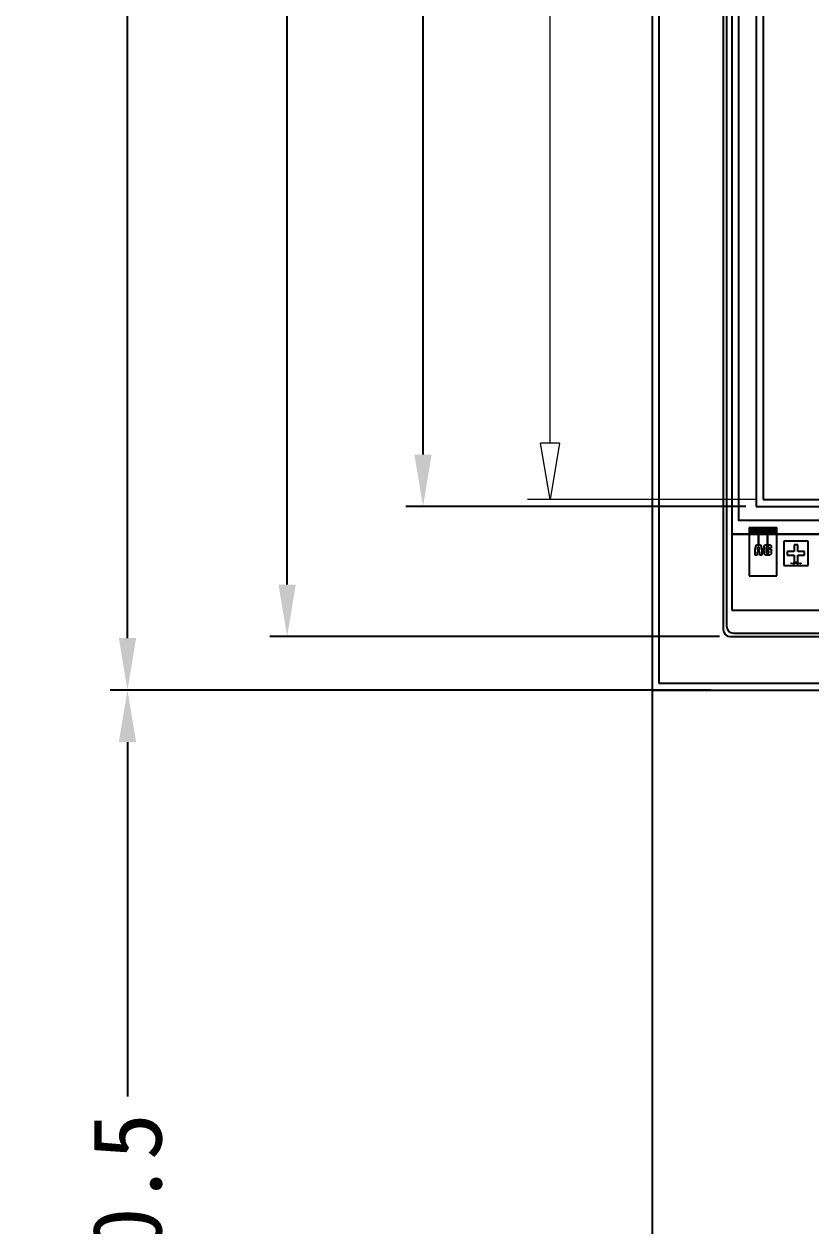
# Model space of a CAD drawing. Header units: millimetres. Extents: x 2495 to 2871, y 125 to 368.
# Drawn here: x 2528.6 to 2551.29, y 229.71 to 264.37 of the extents above; entities that cross this region are included whole.
import ezdxf

# ---------------------------------------------------------------- set-up
doc = ezdxf.new("R2010")
doc.units = ezdxf.units.MM
for name, color, linetype in [('BL', 7, 'Continuous'), ('CF_line.drawing', 9, 'Continuous'), ('CG', 4, 'Continuous'), ('DIM', 4, 'Continuous'), ('EPM.drawing', 12, 'Continuous'), ('GATE.drawing', 10, 'Continuous'), ('TFT_line.drawing', 8, 'Continuous')]:
    doc.layers.add(name, color=color, linetype=linetype)
doc.layers.add('FPCB', color=30, linetype='Continuous', lineweight=35)
doc.styles.add('W0$254', font='simplex', dxfattribs={"width": 0.75})
doc.styles.add('宋', font='', dxfattribs={"height": 2})
doc.styles.add('宋体', font='')
doc.styles.get('宋').set_extended_font_data('SimSun')
doc.styles.get('宋体').set_extended_font_data('SimSun')
doc.dimstyles.new('ISO-25$0', dxfattribs={"dimtxt": 1.5, "dimasz": 1.5, "dimexe": 0.5, "dimexo": 0.3, "dimgap": 0.3, "dimtad": 0, "dimzin": 1, "dimdsep": 46, "dimtxsty": '宋', "dimcen": 2.5, "dimclrd": 3, "dimclre": 3, "dimclrt": 7, "dimadec": 0, "dimazin": 0, "dimtfac": 1, "dimtmove": 0, "dimatfit": 3, "dimfxl": 1, "dimlwd": -1, "dimarcsym": 0})
doc.dimstyles.new('标准', dxfattribs={"dimscale": 0.65, "dimtxt": 2.5, "dimasz": 2.5, "dimexe": 1, "dimexo": 0.3, "dimgap": 0.5, "dimtad": 0, "dimzin": 1, "dimdsep": 46, "dimtxsty": '宋体', "dimblk": 'CLOSEDBLANK', "dimcen": 0, "dimclrd": 5, "dimclre": 5, "dimclrt": 7, "dimadec": 0, "dimazin": 0, "dimtfac": 1, "dimtmove": 0, "dimatfit": 3, "dimldrblk": 'CLOSEDBLANK', "dimfxl": 1, "dimlwd": 0, "dimlwe": 0, "dimarcsym": 0})

# ---------------------------------------------------------------- blocks, each defined once
blk = doc.blocks.new('S3D1F8AWF32DF1A65DF13X1VZ3X5V1AD6FA1F')
at = {"color": 6}
blk.add_lwpolyline([(1662.881, -233.867), (1686.869, -233.867), (1686.869, -319.167), (1662.881, -319.167)], close=True, dxfattribs=at)
at = {"layer": 'CF_line.drawing', "color": 4}
for p, q in [((1662.681, -233.667), (1662.681, -319.567)), ((1662.681, -233.667), (1662.681, -319.567)), ((1662.681, -319.567), (1687.069, -319.567)), ((1662.681, -319.567), (1662.681, -319.567)), ((1662.681, -319.567), (1687.069, -319.567)), ((1662.681, -319.567), (1662.681, -319.567))]:
    blk.add_line(p, q, dxfattribs=at)
at = {"layer": 'EPM.drawing', "color": 4}
for p, q in [((1663.587, -234.567), (1663.587, -318.567)), ((1663.587, -234.567), (1663.587, -318.567)), ((1663.587, -318.567), (1686.162, -318.567)), ((1663.587, -318.567), (1663.587, -318.567)), ((1663.587, -318.567), (1686.162, -318.567)), ((1663.587, -318.567), (1663.587, -318.567))]:
    blk.add_line(p, q, dxfattribs=at)
at = {"layer": 'GATE.drawing', "color": 4}
for p, q in [((1663.181, -319.372), (1663.981, -319.372)), ((1663.181, -319.392), (1663.981, -319.392)), ((1663.181, -319.412), (1663.981, -319.412)), ((1663.181, -319.432), (1663.981, -319.432)), ((1663.181, -319.452), (1663.981, -319.452)), ((1663.181, -319.472), (1663.981, -319.472)), ((1663.181, -319.492), (1663.981, -319.492)), ((1663.181, -319.512), (1663.981, -319.512)), ((1663.181, -319.532), (1663.981, -319.532)), ((1663.181, -319.552), (1663.981, -319.552)), ((1663.451, -319.567), (1663.181, -319.567)), ((1663.181, -319.567), (1663.181, -320.767)), ((1663.186, -319.367), (1663.186, -319.587)), ((1663.206, -319.367), (1663.206, -319.587)), ((1663.226, -319.367), (1663.226, -319.587)), ((1663.246, -319.367), (1663.246, -319.587)), ((1663.266, -319.367), (1663.266, -319.587)), ((1663.286, -319.367), (1663.286, -319.587)), ((1663.306, -319.367), (1663.306, -319.587)), ((1663.326, -319.367), (1663.326, -319.587)), ((1663.346, -319.367), (1663.346, -319.587)), ((1663.366, -319.367), (1663.366, -319.587)), ((1663.386, -319.367), (1663.386, -319.587)), ((1663.406, -319.367), (1663.406, -319.587)), ((1663.426, -319.367), (1663.426, -319.587)), ((1663.446, -319.367), (1663.446, -319.587)), ((1663.711, -319.567), (1663.451, -319.567)), ((1663.451, -319.567), (1663.451, -319.867)), ((1663.451, -319.867), (1663.451, -319.567)), ((1663.466, -319.367), (1663.466, -319.587)), ((1663.486, -319.367), (1663.486, -319.587)), ((1663.506, -319.367), (1663.506, -319.587)), ((1663.526, -319.367), (1663.526, -319.587)), ((1663.546, -319.367), (1663.546, -319.587)), ((1663.566, -319.367), (1663.566, -319.587)), ((1663.586, -319.367), (1663.586, -319.587)), ((1663.606, -319.367), (1663.606, -319.587)), ((1663.626, -319.367), (1663.626, -319.587)), ((1663.646, -319.367), (1663.646, -319.587)), ((1663.666, -319.367), (1663.666, -319.587)), ((1663.686, -319.367), (1663.686, -319.587)), ((1663.706, -319.367), (1663.706, -319.587)), ((1663.981, -319.567), (1663.711, -319.567)), ((1663.711, -319.567), (1663.711, -319.867)), ((1663.711, -319.867), (1663.711, -319.567)), ((1663.726, -319.367), (1663.726, -319.587)), ((1663.746, -319.367), (1663.746, -319.587)), ((1663.766, -319.367), (1663.766, -319.587)), ((1663.786, -319.367), (1663.786, -319.587)), ((1663.806, -319.367), (1663.806, -319.587)), ((1663.826, -319.367), (1663.826, -319.587)), ((1663.846, -319.367), (1663.846, -319.587)), ((1663.866, -319.367), (1663.866, -319.587)), ((1663.886, -319.367), (1663.886, -319.587)), ((1663.906, -319.367), (1663.906, -319.587)), ((1663.926, -319.367), (1663.926, -319.587)), ((1663.946, -319.367), (1663.946, -319.587)), ((1663.971, -319.367), (1663.971, -319.587)), ((1663.981, -320.767), (1663.981, -319.567)), ((1663.351, -319.999), (1663.391, -319.867)), ((1663.391, -319.867), (1663.451, -319.867)), ((1663.438, -319.927), (1663.412, -320.014)), ((1663.463, -319.927), (1663.438, -319.927)), ((1663.451, -319.867), (1663.511, -319.867)), ((1663.489, -320.014), (1663.463, -319.927)), ((1663.463, -319.927), (1663.463, -319.927)), ((1663.511, -319.867), (1663.551, -319.999)), ((1663.611, -319.905), (1663.649, -319.867)), ((1663.611, -320.129), (1663.611, -319.905)), ((1663.649, -319.867), (1663.711, -319.867)), ((1663.673, -319.927), (1663.671, -319.929)), ((1663.671, -319.929), (1663.671, -320.105)), ((1663.749, -319.927), (1663.673, -319.927)), ((1663.711, -319.867), (1663.773, -319.867)), ((1663.751, -319.929), (1663.749, -319.927)), ((1663.751, -319.967), (1663.751, -319.929)), ((1663.773, -319.867), (1663.811, -319.905)), ((1663.811, -319.905), (1663.811, -319.967)), ((1663.351, -320.167), (1663.351, -319.999)), ((1663.411, -320.167), (1663.351, -320.167)), ((1663.491, -320.074), (1663.411, -320.074)), ((1663.411, -320.074), (1663.411, -320.167)), ((1663.412, -320.014), (1663.489, -320.014)), ((1663.491, -320.167), (1663.491, -320.074)), ((1663.551, -320.167), (1663.491, -320.167)), ((1663.551, -319.999), (1663.551, -320.167)), ((1663.649, -320.167), (1663.611, -320.129)), ((1663.773, -320.167), (1663.649, -320.167)), ((1663.671, -320.105), (1663.673, -320.107)), ((1663.673, -320.107), (1663.749, -320.107)), ((1663.711, -320.057), (1663.711, -319.997)), ((1663.711, -319.997), (1663.811, -319.997)), ((1663.751, -320.057), (1663.711, -320.057)), ((1663.749, -320.107), (1663.751, -320.105)), ((1663.811, -319.967), (1663.751, -319.967)), ((1663.751, -320.105), (1663.751, -320.057)), ((1663.811, -320.129), (1663.773, -320.167)), ((1663.811, -319.997), (1663.811, -320.129)), ((1663.181, -320.767), (1663.981, -320.767)), ((1663.181, -320.767), (1663.181, -320.767))]:
    blk.add_line(p, q, dxfattribs=at)
at = {"layer": 'GATE.drawing'}
for p, q in [((1664.581, -319.867), (1664.481, -319.867)), ((1664.481, -319.867), (1664.481, -320.067)), ((1664.581, -320.067), (1664.581, -319.867)), ((1664.581, -319.867), (1664.581, -319.867)), ((1664.481, -320.067), (1664.281, -320.067)), ((1664.281, -320.067), (1664.281, -320.167)), ((1664.281, -320.167), (1664.481, -320.167)), ((1664.481, -320.167), (1664.481, -320.367)), ((1664.781, -320.067), (1664.581, -320.067)), ((1664.581, -320.367), (1664.581, -320.167)), ((1664.581, -320.167), (1664.781, -320.167)), ((1664.781, -320.167), (1664.781, -320.067)), ((1664.481, -320.367), (1664.581, -320.367)), ((1663.181, -320.811), (1663.181, -320.812)), ((1663.181, -320.811), (1663.181, -320.812)), ((1663.181, -320.811), (1663.181, -320.812)), ((1663.181, -320.811), (1663.181, -320.812)), ((1663.181, -320.811), (1663.181, -320.812)), ((1663.181, -320.811), (1663.181, -320.812)), ((1663.181, -320.811), (1663.181, -320.812)), ((1663.181, -320.811), (1663.181, -320.812)), ((1663.181, -320.811), (1663.181, -320.812)), ((1663.181, -320.811), (1663.181, -320.812)), ((1663.181, -320.811), (1663.181, -320.812)), ((1663.181, -320.811), (1663.181, -320.812)), ((1663.181, -320.811), (1663.181, -320.812)), ((1663.181, -320.811), (1663.181, -320.812)), ((1663.181, -320.811), (1663.181, -320.812)), ((1663.181, -320.811), (1663.181, -320.812)), ((1663.181, -320.811), (1663.181, -320.812)), ((1663.181, -320.811), (1663.181, -320.812)), ((1663.181, -320.811), (1663.181, -320.812)), ((1663.181, -320.811), (1663.181, -320.812)), ((1663.181, -320.811), (1663.181, -320.812)), ((1663.181, -320.811), (1663.181, -320.812)), ((1663.181, -320.811), (1663.181, -320.812)), ((1663.181, -320.811), (1663.181, -320.812)), ((1663.181, -320.811), (1663.181, -320.812)), ((1663.181, -320.811), (1663.181, -320.812)), ((1663.181, -320.811), (1663.181, -320.812)), ((1663.181, -320.811), (1663.181, -320.812)), ((1663.181, -320.811), (1663.181, -320.812)), ((1663.181, -320.811), (1663.181, -320.812)), ((1663.181, -320.811), (1663.181, -320.812)), ((1663.181, -320.811), (1663.181, -320.812)), ((1663.181, -320.811), (1663.181, -320.812)), ((1663.181, -320.811), (1663.181, -320.812)), ((1663.181, -320.811), (1663.181, -320.812)), ((1663.181, -320.811), (1663.181, -320.812)), ((1663.181, -320.811), (1663.181, -320.812)), ((1663.181, -320.811), (1663.181, -320.812)), ((1663.181, -320.811), (1663.181, -320.812)), ((1663.181, -320.811), (1663.182, -320.811)), ((1663.181, -320.811), (1663.182, -320.811)), ((1663.181, -320.812), (1663.182, -320.812)), ((1663.181, -320.812), (1663.182, -320.812)), ((1663.181, -320.812), (1663.182, -320.812)), ((1663.181, -320.812), (1663.182, -320.812)), ((1663.181, -320.812), (1663.182, -320.812)), ((1663.181, -320.812), (1663.182, -320.812)), ((1663.181, -320.812), (1663.182, -320.812)), ((1663.181, -320.812), (1663.182, -320.812)), ((1663.181, -320.812), (1663.181, -320.812)), ((1663.181, -320.812), (1663.181, -320.812)), ((1663.181, -320.812), (1663.181, -320.812)), ((1663.181, -320.812), (1663.181, -320.812)), ((1663.181, -320.812), (1663.181, -320.812)), ((1663.182, -320.812), (1663.181, -320.812)), ((1663.181, -320.812), (1663.181, -320.812)), ((1663.181, -320.812), (1663.181, -320.812)), ((1663.181, -320.812), (1663.181, -320.812)), ((1663.181, -320.812), (1663.181, -320.812)), ((1663.181, -320.812), (1663.181, -320.812)), ((1663.181, -320.812), (1663.181, -320.812)), ((1663.181, -320.812), (1663.181, -320.812)), ((1663.181, -320.812), (1663.181, -320.812)), ((1663.181, -320.812), (1663.181, -320.812)), ((1663.181, -320.812), (1663.181, -320.812)), ((1663.181, -320.812), (1663.181, -320.812)), ((1663.181, -320.812), (1663.181, -320.812)), ((1663.181, -320.812), (1663.181, -320.812)), ((1663.181, -320.812), (1663.181, -320.812)), ((1663.181, -320.812), (1663.181, -320.812)), ((1663.181, -320.812), (1663.181, -320.812)), ((1663.181, -320.812), (1663.181, -320.812)), ((1663.181, -320.812), (1663.181, -320.812)), ((1663.181, -320.812), (1663.181, -320.812)), ((1663.181, -320.812), (1663.181, -320.812)), ((1663.181, -320.812), (1663.181, -320.812)), ((1663.181, -320.812), (1663.181, -320.812)), ((1663.181, -320.812), (1663.181, -320.812)), ((1663.181, -320.812), (1663.181, -320.812)), ((1663.181, -320.812), (1663.181, -320.812)), ((1663.181, -320.812), (1663.181, -320.812)), ((1663.181, -320.812), (1663.181, -320.812)), ((1663.181, -320.812), (1663.181, -320.812)), ((1663.181, -320.812), (1663.181, -320.812)), ((1663.181, -320.812), (1663.181, -320.812)), ((1663.181, -320.812), (1663.181, -320.812)), ((1663.181, -320.812), (1663.181, -320.812)), ((1663.181, -320.812), (1663.181, -320.812)), ((1663.181, -320.812), (1663.181, -320.812)), ((1663.181, -320.812), (1663.181, -320.812)), ((1663.181, -320.812), (1663.181, -320.812)), ((1663.181, -320.812), (1663.181, -320.812)), ((1663.181, -320.812), (1663.181, -320.812)), ((1663.181, -320.812), (1663.181, -320.812)), ((1663.181, -320.812), (1663.181, -320.812)), ((1663.181, -320.812), (1663.181, -320.813)), ((1663.181, -320.813), (1663.182, -320.813)), ((1663.181, -320.813), (1663.181, -320.813)), ((1663.182, -320.811), (1663.182, -320.812)), ((1663.182, -320.813), (1663.182, -320.812))]:
    blk.add_line(p, q, dxfattribs=at)
at = {"layer": 'TFT_line.drawing', "color": 4}
for p, q in [((1662.681, -233.667), (1662.681, -321.759)), ((1687.069, -319.567), (1662.681, -319.567)), ((1662.681, -319.567), (1662.681, -321.759)), ((1662.681, -321.759), (1687.069, -321.759)), ((1662.681, -321.759), (1687.069, -321.759))]:
    blk.add_line(p, q, dxfattribs=at)
at = {"layer": 'TFT_line.drawing'}
for p, q in [((1664.881, -319.767), (1664.181, -319.767)), ((1664.181, -319.767), (1664.181, -320.467)), ((1664.881, -320.467), (1664.881, -319.767)), ((1664.181, -320.467), (1664.881, -320.467)), ((1664.181, -320.467), (1664.181, -320.467))]:
    blk.add_line(p, q, dxfattribs=at)
at = {"layer": 'TFT_line.drawing', "style": 'W0$254', "width": 0.75}
blk.add_text('PANEL PROC KEY', height=0.03, dxfattribs=at).set_placement((1664.381, -320.42))
blk = doc.blocks.new('1FD2F1SD5FA6D3Z1VA6FDFA1DF23ADF15')
at = {"layer": 'BL', "color": 5}
for p, q in [((1722.592, -276.517), (1722.592, -365.217)), ((1722.692, -276.617), (1722.692, -365.117)), ((1722.892, -365.317), (1725.597, -365.317)), ((1722.792, -365.417), (1725.597, -365.417))]:
    blk.add_line(p, q, dxfattribs=at)
for centre in [(1722.792, -365.217), (1722.892, -365.117)]:
    blk.add_arc(centre, 0.2, 180, 270, dxfattribs=at)
blk = doc.blocks.new('_ClosedBlank')
at = {"color": 0, "linetype": 'ByBlock', "lineweight": -2}
for p, q in [((-1, 0.167), (0, 0)), ((-1, 0.167), (-1, -0.167)), ((0, 0), (-1, -0.167))]:
    blk.add_line(p, q, dxfattribs=at)
blk = doc.blocks.new('*D83')
at = {"color": 3, "lineweight": 0, "transparency": 16777216}
for p, q in [((2549.718, 334.66), (2543.115, 334.66)), ((2543.765, 333.035), (2543.765, 297.565)), ((2543.765, 252.285), (2543.765, 287.756)), ((2549.718, 250.66), (2543.115, 250.66))]:
    blk.add_line(p, q, dxfattribs=at)
at = {"layer": 'Defpoints', "color": 0, "transparency": 16777216}
for p in [(2549.913, 334.66), (2543.765, 250.66), (2549.913, 250.66)]:
    blk.add_point(p, dxfattribs=at)
at = {"color": 3, "lineweight": 0, "transparency": 16777216, "xscale": 1.625, "yscale": 1.625, "zscale": 1.625}
for p, rotation in [((2543.765, 334.66), 90), ((2543.765, 250.66), 270)]:
    blk.add_blockref('_ClosedBlank', p, dxfattribs=dict(at, rotation=rotation))
at = {"color": 7, "transparency": 16777216, "insert": (2543.765, 292.66), "char_height": 1.625, "attachment_point": 5, "rotation": 90, "style": '宋体'}
blk.add_mtext('AA 84.00', dxfattribs=at)
blk = doc.blocks.new('*D85')
at = {"color": 3, "lineweight": -2, "transparency": 16777216}
for p, q in [((2548.406, 245.168), (2531.08, 245.168)), ((2562.414, 207.168), (2531.08, 207.168))]:
    blk.add_line(p, q, dxfattribs=at)
at = {"color": 3, "transparency": 16777216}
for p, q in [((2531.58, 243.668), (2531.58, 233.446)), ((2531.58, 208.668), (2531.58, 218.891))]:
    blk.add_line(p, q, dxfattribs=at)
for points in [[(2531.33, 243.668), (2531.83, 243.668), (2531.58, 245.168)], [(2531.33, 208.668), (2531.83, 208.668), (2531.58, 207.168)]]:
    blk.add_solid(points, dxfattribs=at)
at = {"layer": 'Defpoints', "color": 0, "transparency": 16777216}
for p in [(2548.706, 245.168), (2531.58, 207.168), (2562.714, 207.168)]:
    blk.add_point(p, dxfattribs=at)
at = {"color": 7, "transparency": 16777216, "insert": (2531.58, 226.168), "char_height": 2, "attachment_point": 5, "rotation": 90, "style": '宋'}
blk.add_mtext('38.00%%P0.5', dxfattribs=at)
blk = doc.blocks.new('*D106')
at = {"color": 3, "lineweight": -2, "transparency": 16777216}
for p, q in [((2549.413, 334.86), (2539.603, 334.86)), ((2549.413, 250.46), (2539.603, 250.46))]:
    blk.add_line(p, q, dxfattribs=at)
at = {"color": 3, "transparency": 16777216}
for p, q in [((2540.103, 333.36), (2540.103, 298.586)), ((2540.103, 251.96), (2540.103, 286.735))]:
    blk.add_line(p, q, dxfattribs=at)
for points in [[(2539.853, 333.36), (2540.353, 333.36), (2540.103, 334.86)], [(2539.853, 251.96), (2540.353, 251.96), (2540.103, 250.46)]]:
    blk.add_solid(points, dxfattribs=at)
at = {"layer": 'Defpoints', "color": 0, "transparency": 16777216}
for p in [(2549.713, 334.86), (2540.103, 250.46), (2549.713, 250.46)]:
    blk.add_point(p, dxfattribs=at)
at = {"color": 7, "transparency": 16777216, "insert": (2540.103, 292.66), "char_height": 2, "attachment_point": 5, "rotation": 90, "style": '宋'}
blk.add_mtext('VA 84.40', dxfattribs=at)
blk = doc.blocks.new('*D89')
at = {"color": 3, "lineweight": -2, "transparency": 16777216}
for p, q in [((2548.406, 337.86), (2531.08, 337.86)), ((2548.406, 245.168), (2531.08, 245.168))]:
    blk.add_line(p, q, dxfattribs=at)
at = {"color": 3, "transparency": 16777216}
for p, q in [((2531.58, 336.36), (2531.58, 303.066)), ((2531.58, 246.668), (2531.58, 279.963))]:
    blk.add_line(p, q, dxfattribs=at)
for points in [[(2531.33, 336.36), (2531.83, 336.36), (2531.58, 337.86)], [(2531.33, 246.668), (2531.83, 246.668), (2531.58, 245.168)]]:
    blk.add_solid(points, dxfattribs=at)
at = {"layer": 'Defpoints', "color": 0, "transparency": 16777216}
for p in [(2531.58, 337.86), (2548.706, 337.86), (2548.706, 245.168)]:
    blk.add_point(p, dxfattribs=at)
at = {"color": 7, "transparency": 16777216, "insert": (2531.58, 291.514), "char_height": 2, "attachment_point": 5, "rotation": 90, "style": '宋'}
blk.add_mtext('LENS 92.692%%P0.1', dxfattribs=at)
blk = doc.blocks.new('*D111')
at = {"color": 3, "lineweight": -2, "transparency": 16777216}
for p, q in [((2548.756, 335.81), (2535.684, 335.81)), ((2548.656, 246.71), (2535.684, 246.71))]:
    blk.add_line(p, q, dxfattribs=at)
at = {"color": 3, "transparency": 16777216}
for p, q in [((2536.184, 334.31), (2536.184, 297.186)), ((2536.184, 248.21), (2536.184, 285.335))]:
    blk.add_line(p, q, dxfattribs=at)
for points in [[(2535.934, 334.31), (2536.434, 334.31), (2536.184, 335.81)], [(2535.934, 248.21), (2536.434, 248.21), (2536.184, 246.71)]]:
    blk.add_solid(points, dxfattribs=at)
at = {"layer": 'Defpoints', "color": 0, "transparency": 16777216}
for p in [(2549.056, 335.81), (2536.184, 246.71), (2548.956, 246.71)]:
    blk.add_point(p, dxfattribs=at)
at = {"color": 7, "transparency": 16777216, "insert": (2536.184, 291.26), "char_height": 2, "attachment_point": 5, "rotation": 90, "style": '宋'}
blk.add_mtext('BL 89.10', dxfattribs=at)
blk = doc.blocks.new('*D112')
at = {"layer": 'Defpoints', "color": 0, "transparency": 16777216}
for p in [(2546.706, 247.168), (2562.514, 207.368), (2562.514, 193.958)]:
    blk.add_point(p, dxfattribs=at)
at = {"layer": 'FPCB', "color": 3, "lineweight": -2, "transparency": 16777216}
for p, q in [((2546.706, 246.868), (2546.706, 193.458)), ((2562.514, 207.068), (2562.514, 193.458))]:
    blk.add_line(p, q, dxfattribs=at)
at = {"layer": 'FPCB', "color": 3, "transparency": 16777216}
for p, q in [((2548.206, 193.958), (2551.042, 193.958)), ((2561.014, 193.958), (2558.178, 193.958))]:
    blk.add_line(p, q, dxfattribs=at)
for points in [[(2548.206, 194.208), (2548.206, 193.708), (2546.706, 193.958)], [(2561.014, 194.208), (2561.014, 193.708), (2562.514, 193.958)]]:
    blk.add_solid(points, dxfattribs=at)
at = {"layer": 'FPCB', "color": 7, "transparency": 16777216, "insert": (2554.61, 193.958), "char_height": 2, "attachment_point": 5, "style": '宋'}
blk.add_mtext('15.81', dxfattribs=at)

msp = doc.modelspace()

# ---------------------------------------------------------------- linework, layer by layer
at = {"layer": 'CG', "color": 251}
for p, q in [((2546.7062, 337.8605), (2546.7062, 245.1685)), ((2546.7062, 245.1685), (2575.6947, 245.1685))]:
    msp.add_line(p, q, dxfattribs=at)
at = {"layer": 'DIM', "color": 251}
for p, q in [((2546.9062, 337.6605), (2546.9062, 245.3685)), ((2546.9062, 245.3685), (2575.4947, 245.3685))]:
    msp.add_line(p, q, dxfattribs=at)
at = {"layer": 'EPM.drawing', "color": 251}
msp.add_lwpolyline([(2549.7129, 250.4605), (2572.6879, 250.4605), (2572.6879, 334.8605), (2549.7129, 334.8605)], close=True, dxfattribs=at)

# ---------------------------------------------------------------- block references
at = {"color": 4}
for name, p in [('1FD2F1SD5FA6D3Z1VA6FDFA1DF23ADF15', (826.164, 612.1272)), ('S3D1F8AWF32DF1A65DF13X1VZ3X5V1AD6FA1F', (886.3255, 569.2272))]:
    msp.add_blockref(name, p, dxfattribs=at)

# ---------------------------------------------------------------- dimensions: what is measured, and where the dimension line sits
dim = msp.add_linear_dim(base=(2531.5801, 337.8605), p1=(2548.7062, 245.1685), p2=(2548.7062, 337.8605), angle=90, text='LENS <>%%P0.1', dimstyle='ISO-25$0', override={"dimdec": 3, "dimtxsty": '宋'})
dim.commit()
dim.dimension.update_dxf_attribs({"geometry": '*D89', "text_midpoint": (2531.5801, 291.5145), "dimtype": 160})
dim = msp.add_linear_dim(base=(2536.1838, 246.7105), p1=(2549.0562, 335.8105), p2=(2548.9562, 246.7105), angle=90, text='BL <>', dimstyle='ISO-25$0')
dim.commit()
dim.dimension.update_dxf_attribs({"geometry": '*D111', "text_midpoint": (2536.1838, 291.2605)})
dim = msp.add_linear_dim(base=(2540.1029, 250.4605), p1=(2549.7129, 334.8605), p2=(2549.7129, 250.4605), angle=90, text='VA <>', dimstyle='ISO-25$0', override={"dimtxsty": '宋'})
dim.commit()
dim.dimension.update_dxf_attribs({"geometry": '*D106', "text_midpoint": (2540.1029, 292.6605)})
dim = msp.add_linear_dim(base=(2543.7645, 250.6605), p1=(2549.9129, 334.6605), p2=(2549.9129, 250.6605), angle=90, text='AA <>', dimstyle='标准', override={"dimzin": 0, "dimtxsty": '宋体', "dimclrd": 3, "dimclre": 3}, dxfattribs=at)
dim.commit()
dim.dimension.update_dxf_attribs({"geometry": '*D83', "text_midpoint": (2543.7645, 292.6605), "dimtype": 160})
at = {"color": 1}
dim = msp.add_linear_dim(base=(2531.5801, 207.1685), p1=(2548.7062, 245.1685), p2=(2562.7136, 207.1685), angle=90, text='<>%%P0.5', dimstyle='ISO-25$0', override={"dimtxsty": '宋'}, dxfattribs=at)
dim.commit()
dim.dimension.update_dxf_attribs({"geometry": '*D85', "text_midpoint": (2531.5801, 226.1685)})
at = {"layer": 'FPCB'}
dim = msp.add_linear_dim(base=(2562.5136, 193.9577), p1=(2546.7062, 247.1685), p2=(2562.5136, 207.3685), dimstyle='ISO-25$0', dxfattribs=at)
dim.commit()
dim.dimension.update_dxf_attribs({"geometry": '*D112', "text_midpoint": (2554.6099, 193.9577)})

doc.saveas('drawing.dxf')
